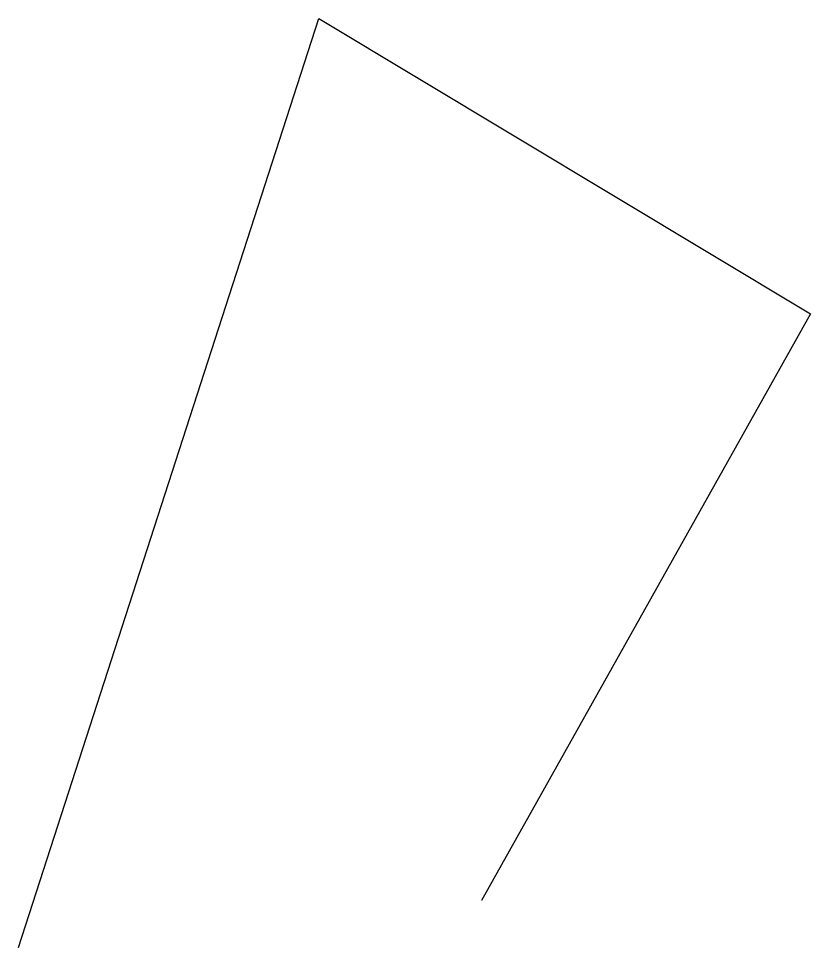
# Model space of a CAD drawing. Header units: inches. Extents: x 0 to 3.44, y 0 to 4.03.
import ezdxf

# ---------------------------------------------------------------- set-up
doc = ezdxf.new("R2010")
doc.units = ezdxf.units.IN
doc.header["$MEASUREMENT"] = 0
doc.layers.get('0').update_dxf_attribs({"color": 254, "true_color": 0xc2ced6})

msp = doc.modelspace()

# ---------------------------------------------------------------- linework, layer by layer
for p, q in [((0, 0), (1.3034, 4.0272)), ((1.3034, 4.0272), (3.4354, 2.7474, 1.707)), ((3.4354, 2.7474, 1.707), (2.0082, 0.2031, 1.707)), ((2.0082, 0.2031, 1.707), (2.0082, 0.2031, 0.0368))]:
    msp.add_line(p, q)

doc.saveas('drawing.dxf')
